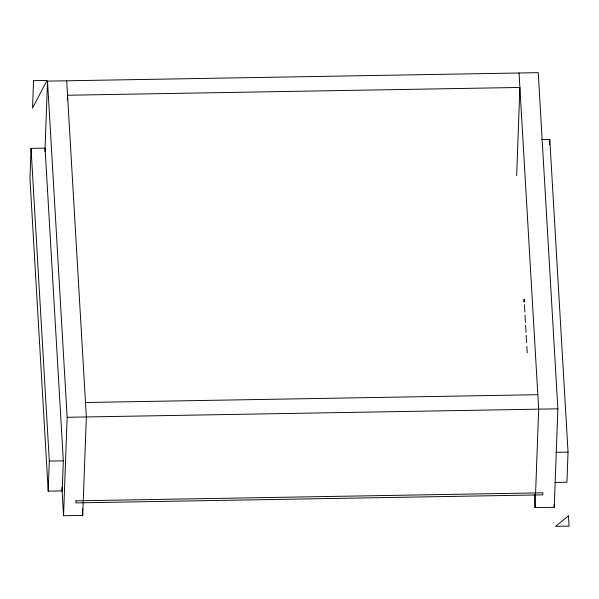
<?xml version="1.0" encoding="UTF-8"?>
<svg xmlns="http://www.w3.org/2000/svg" width="599" height="599" viewBox="0 0 599 599"><rect width="100%" height="100%" fill="white"/><g stroke="black" fill="none" stroke-linecap="round" stroke-linejoin="round"><path stroke-width="0.9" d="M31.051 148.372L29.95 178.457L48.212 491.165L62.214 490.925L63.322 460.841L45.06 148.125L31.051 148.372L49.313 461.08L48.212 491.165M44.932 151.667L47.516 81.12L538.239 72.659L557.864 408.832L554.255 507.293L535.064 507.623L534.301 494.549M67.38 99.898L67.552 95.248L519.887 87.454L516.652 175.702M66.706 80.79L86.338 416.956L82.729 515.417L63.539 515.746L67.148 417.286L47.516 81.12M523.99 301.844L524.095 299.133L524.252 301.911M535.064 507.623L538.673 409.162L519.041 72.996M549.59 144.741L549.785 139.432L541.384 139.574M549.785 139.432L568.047 452.14L566.946 482.232L554.801 482.442M85.492 402.491L537.827 394.696M67.148 417.286L557.864 408.832M49.313 461.08L63.322 460.841M555.909 452.35L568.047 452.14M554.09 504.493L554.255 507.293M524.417 304.689L524.851 312.086M525.009 314.864L525.443 322.262M525.608 325.04L526.034 332.438M526.199 335.215L526.633 342.613M526.843 346.319L527.225 352.796M82.348 508.88L82.729 515.417M61.996 487.189L62.214 490.925M62.011 489.6L63.539 515.746M33.537 80.678L32.533 108.03L47.021 80.446L33.537 80.678M76.006 500.839L75.931 502.89L542.791 494.849L542.866 492.797L76.006 500.839M568.458 515.941L555.565 526.341L569.05 526.102L568.458 515.941"/></g></svg>
